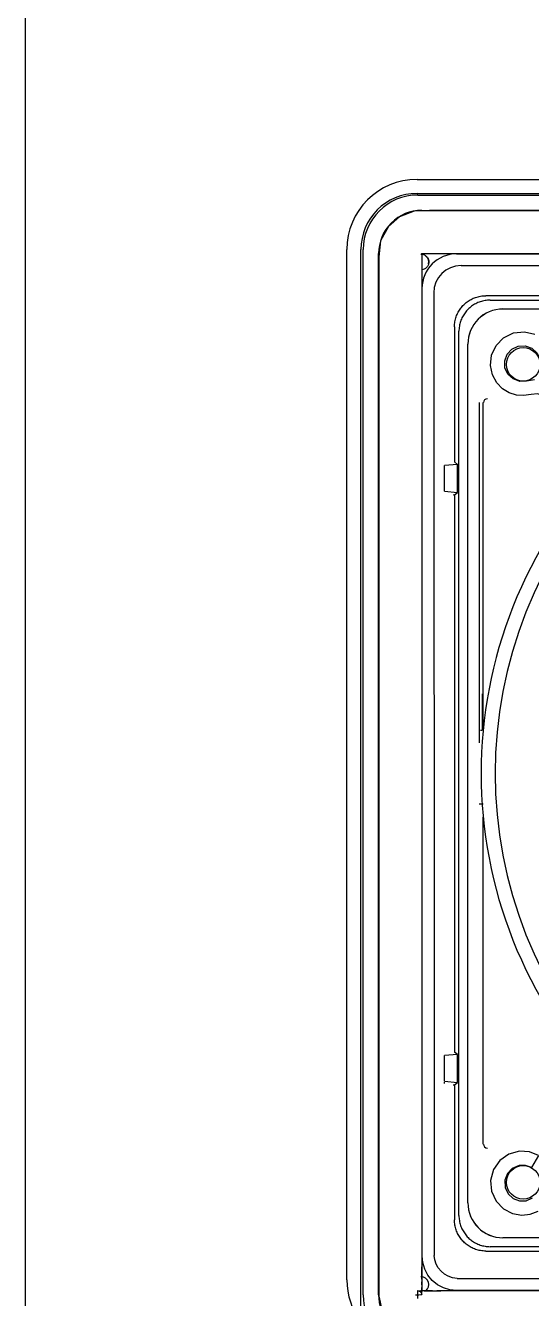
# Model space of a CAD drawing. Header units: inches. Extents: x 0 to 102, y 0 to 66.
# Drawn here: x 7.3 to 9.85, y 22.02 to 28.44 of the extents above; entities that cross this region are included whole.
import ezdxf

# ---------------------------------------------------------------- set-up
doc = ezdxf.new("R2010")
doc.units = ezdxf.units.IN
doc.header["$MEASUREMENT"] = 0

msp = doc.modelspace()

# ---------------------------------------------------------------- linework, layer by layer
at = {"color": 3, "linetype": 'Continuous'}
msp.add_line((7.29831, 18.85179), (7.29831, 54.70179), dxfattribs=at)
at = {"color": 7, "linetype": 'Continuous'}
for p, q in [((9.27314, 27.66741), (14.46999, 27.66741)), ((9.27314, 27.59654), (14.46999, 27.59654)), ((8.91881, 22.11623), (8.91881, 27.31308)), ((8.98968, 21.90363), (8.98968, 27.31308)), ((9.29603, 27.29271), (9.29603, 27.29271)), ((11.87157, 27.29271), (9.29603, 27.29271)), ((9.29713, 27.29271), (9.29641, 27.29271)), ((9.29682, 27.29273), (9.29703, 27.29272)), ((9.29682, 27.29273), (9.29683, 27.29273)), ((9.29683, 27.29273), (9.2969, 27.29274)), ((9.29683, 27.29273), (9.29683, 27.29273)), ((9.29703, 27.29272), (9.29688, 27.29271)), ((9.29701, 27.29272), (9.29692, 27.29272)), ((9.297, 27.29272), (9.29703, 27.29272)), ((9.29702, 27.29272), (9.297, 27.29272)), ((9.29729, 27.29296), (9.29744, 27.29286)), ((9.29744, 27.29372), (9.29744, 22.26668)), ((9.29744, 27.29372), (9.29744, 27.29372)), ((9.29744, 27.29337), (9.29744, 27.29331)), ((9.29744, 27.29332), (9.29744, 27.29333)), ((9.29744, 27.29329), (9.29744, 27.29332)), ((9.29744, 27.29331), (9.29744, 27.2933)), ((9.29744, 27.29328), (9.29744, 27.29329)), ((9.29744, 27.29328), (9.29744, 27.29328)), ((9.29744, 27.28915), (9.29744, 27.29271)), ((9.49499, 27.23297), (14.24814, 27.23297)), ((9.35719, 27.09517), (9.35905, 23.04085)), ((9.73111, 26.68539), (9.71651, 26.71751)), ((9.35905, 23.04085), (9.35941, 22.23965)), ((9.88535, 22.74421), (9.84024, 22.76178)), ((9.88535, 22.74421), (9.84991, 22.68284)), ((9.29744, 22.28077), (9.29744, 22.18294)), ((9.36226, 22.21787), (9.35941, 22.23965)), ((9.29744, 22.19127), (9.29745, 22.10981)), ((9.36918, 22.19656), (9.36226, 22.21787)), ((9.37984, 22.17703), (9.36918, 22.19656)), ((9.39388, 22.1598), (9.37984, 22.17703)), ((9.41065, 22.14559), (9.39388, 22.1598)), ((9.29744, 22.12078), (9.29745, 22.09493)), ((9.29745, 22.09195), (9.29745, 22.10601)), ((9.29745, 22.09493), (9.29745, 22.07902)), ((9.43003, 22.1345), (9.41065, 22.14559)), ((9.45211, 22.12694), (9.43003, 22.1345)), ((9.4753, 22.12376), (9.45211, 22.12694)), ((9.4753, 22.12376), (10.83672, 22.12154)), ((9.27621, 22.06179), (9.27598, 22.06178)), ((9.27621, 22.06179), (9.29323, 22.06179)), ((9.30874, 22.06179), (9.33533, 22.06179)), ((9.33533, 22.06179), (9.39269, 22.06179)), ((10.98726, 22.06179), (9.37206, 22.06179))]:
    msp.add_line(p, q, dxfattribs=at)
at = {"color": 6, "linetype": 'Continuous'}
for p, q in [((9.27708, 27.58867), (14.46605, 27.58867)), ((9.33601, 27.51061), (9.2579, 27.50712)), ((9.29676, 27.5113), (14.44637, 27.5113)), ((9.00149, 22.04143), (9.00149, 27.31308)), ((9.07885, 22.04143), (9.07885, 27.29339)), ((9.47264, 27.29202), (14.27049, 27.29202)), ((9.47393, 27.29202), (9.47393, 27.29272)), ((9.31772, 27.28059), (9.3117, 27.28464)), ((9.29814, 27.11624), (9.29744, 27.11623)), ((9.29814, 22.23828), (9.29814, 27.11752)), ((10.28465, 27.0808), (9.61954, 27.0808)), ((9.64171, 27.05863), (14.10142, 27.05863)), ((9.70621, 27.01309), (9.70621, 27.01387)), ((9.70621, 27.01387), (14.03692, 27.01387)), ((9.46212, 26.92337), (9.46212, 26.24227)), ((9.48428, 22.44149), (9.48428, 26.90122)), ((9.52905, 22.50599), (9.52905, 26.8367)), ((9.52982, 26.8367), (9.52905, 26.8367)), ((9.5863, 26.54143), (9.5863, 24.82564)), ((9.60591, 24.89155), (9.60591, 26.54143)), ((9.47655, 26.23016), (9.41094, 26.22448)), ((9.41094, 26.09459), (9.41094, 26.22448)), ((9.47655, 26.23016), (9.46212, 26.24227)), ((9.47655, 26.08891), (9.47655, 26.23016)), ((9.41094, 26.09459), (9.47655, 26.08891)), ((9.46212, 26.0768), (9.47655, 26.08891)), ((9.46212, 26.0768), (9.46212, 23.26589)), ((9.60153, 25.07276), (9.60153, 24.88916)), ((9.59909, 24.88927), (9.60153, 24.88916)), ((9.60591, 22.80127), (9.60596, 24.45114)), ((9.07955, 24.23964), (9.07955, 22.84822)), ((9.47655, 23.25378), (9.41094, 23.2481)), ((9.41094, 23.11821), (9.41094, 23.2481)), ((9.47655, 23.25378), (9.46212, 23.26589)), ((9.47655, 23.11253), (9.47655, 23.25378)), ((9.41094, 23.11821), (9.47655, 23.11253)), ((9.41094, 23.10765), (9.41094, 23.11452)), ((9.45503, 23.1011), (9.46212, 23.10042)), ((9.46212, 23.10042), (9.47655, 23.11253)), ((9.46212, 23.10042), (9.46212, 22.41932)), ((9.52905, 22.50599), (9.52982, 22.50599)), ((14.10142, 22.28406), (9.6417, 22.28406)), ((9.70621, 22.32883), (9.70621, 22.32961)), ((14.03692, 22.32883), (9.70621, 22.32883)), ((9.30171, 22.20341), (9.29814, 22.23828)), ((9.61954, 22.2619), (10.28465, 22.2619)), ((9.31148, 22.17107), (9.30171, 22.20341)), ((9.32781, 22.14072), (9.31148, 22.17107)), ((9.3496, 22.114), (9.32781, 22.14072)), ((9.3763, 22.09221), (9.3496, 22.114)), ((9.40664, 22.07587), (9.3763, 22.09221)), ((9.26524, 22.04042), (9.2755, 22.04106)), ((9.27511, 22.02891), (9.27484, 22.02246)), ((9.2755, 22.04106), (9.28251, 22.04148)), ((9.27589, 22.05727), (9.27573, 22.0501)), ((9.27598, 22.06178), (9.27589, 22.05727)), ((9.28251, 22.04148), (9.29206, 22.04203)), ((9.29206, 22.04203), (9.29741, 22.04234)), ((9.439, 22.06608), (9.40664, 22.07587)), ((9.47393, 22.06249), (9.439, 22.06608)), ((10.82892, 22.06249), (9.47393, 22.06249)), ((9.47393, 22.06179), (9.47393, 22.06249))]:
    msp.add_line(p, q, dxfattribs=at)
for points in [[(9.29676, 27.5113), (9.2753, 27.51024), (9.25425, 27.50712), (9.2335, 27.50192), (9.21337, 27.49472), (9.19404, 27.48557), (9.1757, 27.47458), (9.15853, 27.46183), (9.14268, 27.44748), (9.12832, 27.43163), (9.11558, 27.41446), (9.10459, 27.39611), (9.09544, 27.37679), (9.08824, 27.35665), (9.08303, 27.33591), (9.07992, 27.31486), (9.07885, 27.29339)], [(9.2579, 27.50712), (9.1847, 27.47949), (9.12847, 27.43069), (9.08909, 27.35719), (9.07956, 27.27654), (9.07955, 27.10377)], [(14.39355, 27.51061), (14.32184, 27.51061), (14.24943, 27.51061), (9.33601, 27.51061)], [(9.3191, 27.27938), (9.31679, 27.2813), (9.31433, 27.28305), (9.3117, 27.28464)], [(9.32889, 27.23428), (9.32712, 27.23072), (9.325, 27.22736), (9.32249, 27.22418), (9.31959, 27.2212), (9.31626, 27.21845), (9.31252, 27.21599)], [(9.31419, 27.28315), (9.31544, 27.28231), (9.31801, 27.28035), (9.32046, 27.27812), (9.32242, 27.27604), (9.32418, 27.27388), (9.3248, 27.27303)], [(9.32482, 27.27304), (9.32298, 27.2754), (9.31772, 27.28059)], [(9.32513, 27.2726), (9.32327, 27.27503), (9.32126, 27.2773), (9.3191, 27.27938)], [(9.3313, 27.24176), (9.33211, 27.25273), (9.33029, 27.2622), (9.32709, 27.26948), (9.32482, 27.27304)], [(9.32513, 27.2726), (9.32849, 27.26686), (9.33057, 27.26154), (9.33176, 27.25624)], [(9.33138, 27.24216), (9.33032, 27.23809), (9.32889, 27.23428)], [(9.33176, 27.25624), (9.3322, 27.25116), (9.33203, 27.24651), (9.33138, 27.24216)], [(9.31252, 27.21599), (9.30837, 27.2139), (9.30382, 27.21225), (9.2987, 27.2111), (9.29744, 27.21099)], [(9.07955, 27.10377), (9.07955, 27.01408), (9.07954, 26.92187), (9.07954, 26.82688), (9.07955, 26.72837), (9.07955, 26.62571), (9.07955, 24.23964)], [(9.46212, 26.92337), (9.46226, 26.93006), (9.46268, 26.93668), (9.46337, 26.94323), (9.46433, 26.94969), (9.46554, 26.95605), (9.467, 26.9623), (9.4687, 26.96844), (9.47063, 26.97445), (9.47278, 26.98034), (9.47514, 26.98608), (9.4777, 26.99168), (9.48045, 26.99712), (9.48339, 27.00241), (9.4865, 27.00754), (9.48977, 27.0125), (9.49319, 27.01729), (9.49676, 27.0219), (9.50046, 27.02635), (9.50427, 27.0306), (9.50822, 27.03469), (9.51231, 27.03864), (9.51657, 27.04246), (9.52101, 27.04616), (9.52563, 27.04972), (9.53042, 27.05315), (9.53538, 27.05642), (9.5405, 27.05952), (9.54579, 27.06246), (9.55124, 27.06521), (9.55683, 27.06777), (9.56257, 27.07013), (9.56846, 27.07228), (9.57447, 27.07421), (9.58061, 27.07591), (9.58686, 27.07737), (9.59322, 27.07858), (9.59968, 27.07954), (9.60623, 27.08023), (9.61285, 27.08065), (9.61954, 27.0808)], [(9.58565, 27.0483), (9.5799, 27.04598), (9.57429, 27.04343), (9.56881, 27.04068), (9.56347, 27.03774), (9.55828, 27.03461), (9.55324, 27.03132), (9.54834, 27.02786), (9.5436, 27.02425), (9.53902, 27.02049), (9.53462, 27.01659), (9.53038, 27.01253), (9.52632, 27.00829), (9.52242, 27.00389), (9.51866, 26.99931), (9.51505, 26.99457), (9.51159, 26.98967), (9.5083, 26.98463), (9.50518, 26.97944), (9.50223, 26.9741), (9.49948, 26.96862), (9.49693, 26.96301), (9.49462, 26.95726)], [(9.64171, 27.05863), (9.6352, 27.05842), (9.62876, 27.05798), (9.62236, 27.05731), (9.61602, 27.0564), (9.60976, 27.05526), (9.60359, 27.05387), (9.5975, 27.05225), (9.59152, 27.05039), (9.58565, 27.0483)], [(9.49462, 26.95726), (9.49252, 26.9514), (9.49066, 26.94541), (9.48904, 26.93933), (9.48765, 26.93315), (9.48651, 26.92689), (9.4856, 26.92056), (9.48493, 26.91417), (9.48449, 26.90772), (9.48428, 26.90122)], [(9.59368, 24.88953), (9.59569, 24.88943), (9.59909, 24.88927)], [(9.5863, 24.51705), (9.59135, 24.51722), (9.60008, 24.51749)], [(9.60008, 24.51749), (9.60317, 24.51759), (9.60513, 24.51763), (9.60595, 24.51763)], [(9.07955, 22.84822), (9.07955, 22.73727), (9.07955, 22.6326), (9.07954, 22.53431), (9.07954, 22.44136), (9.07954, 22.35278), (9.07955, 22.26846), (9.07957, 22.18828), (9.07953, 22.11022), (9.07976, 22.03395), (9.09488, 21.96501), (9.1323, 21.90701), (9.18802, 21.86503), (9.25834, 21.84478), (9.33964, 21.84389), (9.40386, 21.84389)], [(9.61954, 22.2619), (9.61285, 22.26204), (9.60623, 22.26246), (9.59968, 22.26316), (9.59322, 22.26411), (9.58686, 22.26533), (9.58061, 22.26679), (9.57447, 22.26849), (9.56846, 22.27041), (9.56258, 22.27256), (9.55683, 22.27492), (9.55124, 22.27748), (9.54579, 22.28024), (9.5405, 22.28317), (9.53538, 22.28628), (9.53042, 22.28955), (9.52563, 22.29297), (9.52101, 22.29654), (9.51657, 22.30024), (9.51231, 22.30405), (9.50822, 22.308), (9.50427, 22.3121), (9.50045, 22.31635), (9.49675, 22.32079), (9.49319, 22.32541), (9.48976, 22.3302), (9.48649, 22.33516), (9.48339, 22.34029), (9.48045, 22.34558), (9.4777, 22.35102), (9.47514, 22.35662), (9.47278, 22.36236), (9.47063, 22.36824), (9.4687, 22.37426), (9.467, 22.38039), (9.46554, 22.38665), (9.46433, 22.39301), (9.46337, 22.39947), (9.46268, 22.40601), (9.46226, 22.41263), (9.46212, 22.41932)], [(9.48428, 22.44149), (9.48449, 22.43499), (9.48493, 22.42854), (9.4856, 22.42214), (9.48651, 22.41581), (9.48766, 22.40955), (9.48904, 22.40337), (9.49067, 22.39728), (9.49252, 22.3913), (9.49462, 22.38543)], [(9.49462, 22.38543), (9.49693, 22.37968), (9.49948, 22.37407), (9.50223, 22.36859), (9.50518, 22.36326), (9.5083, 22.35806), (9.51159, 22.35302), (9.51505, 22.34812), (9.51866, 22.34338), (9.52242, 22.3388), (9.52632, 22.3344), (9.53039, 22.33016), (9.53462, 22.3261), (9.53902, 22.3222), (9.5436, 22.31844), (9.54834, 22.31483), (9.55324, 22.31137), (9.55829, 22.30808), (9.56348, 22.30496), (9.56881, 22.30201), (9.57429, 22.29926), (9.5799, 22.29672), (9.58565, 22.2944)], [(9.58565, 22.2944), (9.59152, 22.29231), (9.5975, 22.29045), (9.60358, 22.28882), (9.60976, 22.28744), (9.61602, 22.28629), (9.62235, 22.28538), (9.62875, 22.28471), (9.63519, 22.28427), (9.6417, 22.28406)], [(9.07885, 22.04143), (9.07982, 22.0219), (9.08266, 22.00275), (9.08739, 21.98388), (9.09394, 21.96556), (9.10226, 21.94798), (9.11226, 21.9313), (9.12386, 21.91568), (9.13692, 21.90126), (9.15133, 21.8882), (9.16695, 21.87661), (9.18364, 21.86661), (9.20122, 21.85829), (9.21953, 21.85174), (9.2384, 21.84701), (9.25755, 21.84417), (9.27708, 21.8432)], [(9.27573, 22.0501), (9.27546, 22.03957), (9.27511, 22.02891)]]:
    msp.add_lwpolyline(points, dxfattribs=at)
at = {"color": 7, "linetype": 'Continuous'}
for points in [[(9.29631, 27.29271), (9.29651, 27.29271), (9.29679, 27.29271)], [(9.29744, 27.29335), (9.29743, 27.29327), (9.29728, 27.29294), (9.29706, 27.29278), (9.29682, 27.29273)], [(9.29682, 27.29272), (9.29682, 27.29273), (9.29682, 27.29273)], [(9.29685, 27.29272), (9.29683, 27.29272), (9.29682, 27.29272), (9.29682, 27.29273)], [(9.29692, 27.29272), (9.29688, 27.29272), (9.29685, 27.29272)], [(9.29698, 27.29275), (9.2969, 27.29274), (9.29703, 27.29277), (9.29729, 27.29296)], [(9.29744, 27.29271), (9.29744, 27.29276), (9.29744, 27.29291), (9.29744, 27.29305), (9.29744, 27.29318), (9.29744, 27.29329), (9.29744, 27.29348)], [(9.29744, 27.29333), (9.29744, 27.29334), (9.29744, 27.29334), (9.29744, 27.29334), (9.29744, 27.29335), (9.29744, 27.29335), (9.29744, 27.29335), (9.29744, 27.29335), (9.29744, 27.29335), (9.29744, 27.29335), (9.29744, 27.29336), (9.29744, 27.29336), (9.29744, 27.29336), (9.29744, 27.29336), (9.29744, 27.29336), (9.29744, 27.29335), (9.29744, 27.29335)], [(9.29744, 27.2933), (9.29744, 27.29329), (9.29744, 27.29329), (9.29744, 27.29329), (9.29744, 27.29328)], [(9.29744, 27.29329), (9.29744, 27.29329), (9.29744, 27.29329)], [(9.29744, 27.29328), (9.29744, 27.29328), (9.29744, 27.29328), (9.29744, 27.29328)], [(9.64347, 26.72933), (9.64886, 26.78058), (9.67147, 26.82948), (9.70955, 26.86875), (9.75942, 26.8932)], [(9.75942, 26.8932), (9.81447, 26.89935), (9.86688, 26.88733)], [(9.71651, 26.71751), (9.71526, 26.75276), (9.72739, 26.78551)], [(9.72739, 26.78551), (9.75091, 26.81119), (9.78322, 26.82625), (9.81845, 26.82775), (9.85112, 26.81601), (9.87796, 26.79139), (9.89257, 26.75991)], [(9.73785, 26.59126), (9.70449, 26.61174), (9.67498, 26.64205), (9.65354, 26.68159), (9.64347, 26.72933)], [(9.86581, 26.65667), (9.8247, 26.64997), (9.79149, 26.6487), (9.75706, 26.66126), (9.73111, 26.68539)], [(9.97023, 26.52257), (9.93833, 26.55448), (9.91269, 26.57521), (9.8804, 26.58541), (9.84923, 26.5831), (9.80996, 26.57694), (9.77425, 26.5798), (9.73785, 26.59126)], [(9.73641, 22.75071), (9.69043, 22.71847), (9.65878, 22.67342), (9.6438, 22.61834), (9.64859, 22.56337), (9.6716, 22.51296), (9.70931, 22.47411), (9.75409, 22.4511)], [(9.84024, 22.76178), (9.78987, 22.76524), (9.73641, 22.75071)], [(9.84991, 22.68284), (9.82005, 22.69363), (9.78719, 22.69326), (9.75344, 22.67911), (9.72844, 22.65338)], [(9.72844, 22.65338), (9.7152, 22.61875), (9.7166, 22.58334), (9.73177, 22.55066)], [(9.73177, 22.55066), (9.75791, 22.52683), (9.79012, 22.51507)], [(9.79012, 22.51507), (9.82373, 22.51592), (9.85577, 22.52964)], [(9.75409, 22.4511), (9.80112, 22.44299), (9.84417, 22.44798), (9.88398, 22.46377)], [(9.29744, 22.12078), (9.29744, 22.13586), (9.29744, 22.1513), (9.29744, 22.16699), (9.29744, 22.18294)], [(9.27598, 22.06178), (9.27989, 22.06165), (9.28093, 22.0614), (9.28258, 22.06103), (9.28447, 22.0604), (9.28588, 22.05979), (9.289, 22.05794), (9.29565, 22.04978), (9.29741, 22.04234)], [(9.35142, 22.06179), (9.32834, 22.06179), (9.30887, 22.06179), (9.29205, 22.06179)], [(9.29741, 22.04234), (9.29744, 22.05767), (9.29745, 22.07837)], [(9.29745, 22.07945), (9.29744, 22.05842), (9.29744, 22.05842)]]:
    msp.add_lwpolyline(points, dxfattribs=at)
at = {"color": 6, "linetype": 'Continuous'}
for centre in [(9.80857, 26.73434), (9.80857, 22.60835)]:
    msp.add_circle(centre, 0.08465, dxfattribs=at)
at = {"color": 7, "linetype": 'Continuous'}
for centre, radius, start, end in [((9.27314, 27.31308), 0.35433, 90, 180), ((9.27314, 27.31308), 0.28346, 90, 180), ((9.49499, 27.09517), 0.1378, 90, 179.999994), ((11.87157, 24.67135), 2.27559, 135.895829, 224.104171), ((11.87157, 24.67135), 2.20472, 135.924624, 224.075376), ((9.27314, 22.11623), 0.35433, 180, 252.291613)]:
    msp.add_arc(centre, radius, start, end, dxfattribs=at)
at = {"color": 6, "linetype": 'Continuous'}
for centre, radius, start, end in [((9.27708, 27.31308), 0.27559, 90, 180), ((9.47393, 27.11623), 0.17614, 90.418754, 179.57947), ((9.29283, 27.25009), 0.03937, 61.352221, 90), ((9.70621, 26.8367), 0.17717, 90, 180), ((9.70621, 26.8367), 0.17678, 90, 180), ((9.62747, 26.54143), 0.01969, 90, 180), ((9.62747, 22.80127), 0.01969, 180, 270), ((9.70621, 22.50599), 0.17717, 180, 270), ((9.70621, 22.50599), 0.17678, 180, 270), ((9.29283, 22.09261), 0.03937, 308.153628, 90), ((9.27708, 22.04143), 0.27559, 180, 270)]:
    msp.add_arc(centre, radius, start, end, dxfattribs=at)
msp.add_ellipse((9.36568, 26.09433), major_axis=(0.09842, -0.01737), ratio=0.0257876, start_param=-0.4259123, end_param=-0.1968078, dxfattribs=at)

doc.saveas('drawing.dxf')
